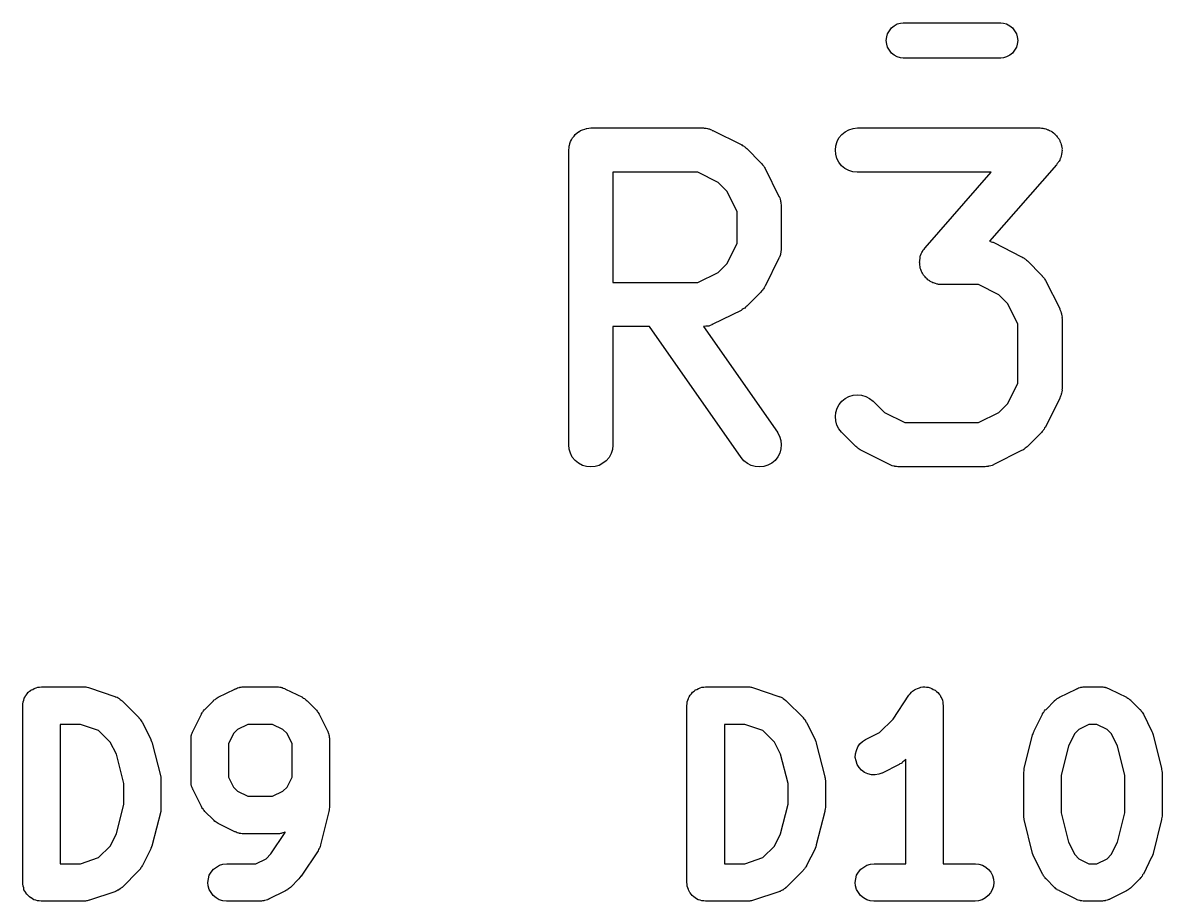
# Model space of a CAD drawing. Extents: x 100.6 to 144.5, y -108 to -92.
# Drawn here: x 133.334 to 137.201, y -106.431 to -103.45 of the extents above; entities that cross this region are included whole.
import ezdxf

# ---------------------------------------------------------------- set-up
doc = ezdxf.new("R2010")
doc.units = 0
doc.header["$MEASUREMENT"] = 0
doc.layers.add('BLACK', color=7, linetype='CONTINUOUS')

msp = doc.modelspace()

# ---------------------------------------------------------------- linework, layer by layer
at = {"layer": 'BLACK', "linetype": 'CONTINUOUS'}
for p, q in [((136.269, -103.487), (136.275, -103.477)), ((136.275, -103.477), (136.282, -103.467)), ((136.282, -103.467), (136.291, -103.46)), ((136.291, -103.46), (136.302, -103.454)), ((136.302, -103.454), (136.313, -103.451)), ((136.313, -103.451), (136.322, -103.45)), ((136.322, -103.45), (136.653, -103.45)), ((136.653, -103.45), (136.662, -103.451)), ((136.662, -103.451), (136.673, -103.454)), ((136.673, -103.454), (136.684, -103.46)), ((136.684, -103.46), (136.693, -103.467)), ((136.693, -103.467), (136.7, -103.477)), ((136.7, -103.477), (136.706, -103.487)), ((136.264, -103.51), (136.266, -103.498)), ((136.266, -103.522), (136.264, -103.51)), ((136.266, -103.498), (136.269, -103.487)), ((136.706, -103.487), (136.709, -103.498)), ((136.709, -103.498), (136.711, -103.51)), ((136.711, -103.51), (136.709, -103.522)), ((136.269, -103.533), (136.266, -103.522)), ((136.275, -103.543), (136.269, -103.533)), ((136.282, -103.553), (136.275, -103.543)), ((136.291, -103.56), (136.282, -103.553)), ((136.693, -103.553), (136.684, -103.56)), ((136.7, -103.543), (136.693, -103.553)), ((136.706, -103.533), (136.7, -103.543)), ((136.709, -103.522), (136.706, -103.533)), ((136.302, -103.566), (136.291, -103.56)), ((136.313, -103.569), (136.302, -103.566)), ((136.322, -103.57), (136.313, -103.569)), ((136.653, -103.57), (136.322, -103.57)), ((136.662, -103.569), (136.653, -103.57)), ((136.673, -103.566), (136.662, -103.569)), ((136.684, -103.56), (136.673, -103.566)), ((135.209, -103.829), (135.215, -103.824)), ((135.215, -103.824), (135.22, -103.82)), ((135.22, -103.82), (135.221, -103.82)), ((135.221, -103.82), (135.227, -103.816)), ((135.221, -103.82), (135.221, -103.82)), ((135.227, -103.816), (135.233, -103.813)), ((135.233, -103.813), (135.234, -103.813)), ((135.234, -103.813), (135.241, -103.811)), ((135.234, -103.813), (135.234, -103.813)), ((135.241, -103.811), (135.247, -103.809)), ((135.247, -103.809), (135.248, -103.809)), ((135.248, -103.809), (135.255, -103.808)), ((135.248, -103.809), (135.248, -103.809)), ((135.255, -103.808), (135.262, -103.807)), ((135.262, -103.807), (135.643, -103.807)), ((135.643, -103.807), (135.644, -103.807)), ((135.644, -103.807), (135.646, -103.808)), ((135.646, -103.808), (135.648, -103.808)), ((135.648, -103.808), (135.653, -103.808)), ((135.653, -103.808), (135.658, -103.809)), ((135.658, -103.809), (135.661, -103.81)), ((135.661, -103.81), (135.663, -103.81)), ((135.663, -103.81), (135.668, -103.812)), ((135.668, -103.812), (135.672, -103.813)), ((135.672, -103.813), (135.674, -103.815)), ((135.674, -103.815), (135.676, -103.815)), ((135.676, -103.815), (135.772, -103.863)), ((136.114, -103.829), (136.125, -103.82)), ((136.125, -103.82), (136.138, -103.813)), ((136.138, -103.813), (136.152, -103.809)), ((136.152, -103.809), (136.167, -103.807)), ((136.167, -103.807), (136.786, -103.807)), ((136.786, -103.807), (136.787, -103.807)), ((136.787, -103.807), (136.791, -103.808)), ((136.791, -103.808), (136.796, -103.808)), ((136.796, -103.808), (136.799, -103.809)), ((136.799, -103.809), (136.801, -103.809)), ((136.801, -103.809), (136.806, -103.81)), ((136.806, -103.81), (136.81, -103.812)), ((136.81, -103.812), (136.813, -103.813)), ((136.813, -103.813), (136.815, -103.813)), ((136.815, -103.813), (136.819, -103.816)), ((136.819, -103.816), (136.824, -103.818)), ((136.824, -103.818), (136.826, -103.819)), ((136.826, -103.819), (136.828, -103.82)), ((136.828, -103.82), (136.832, -103.824)), ((136.832, -103.824), (136.835, -103.826)), ((136.835, -103.826), (136.837, -103.828)), ((136.837, -103.828), (136.839, -103.83)), ((135.188, -103.874), (135.188, -103.867)), ((135.188, -103.867), (135.189, -103.867)), ((135.189, -103.867), (135.191, -103.86)), ((135.189, -103.867), (135.189, -103.867)), ((135.191, -103.86), (135.193, -103.853)), ((135.193, -103.853), (135.196, -103.847)), ((135.193, -103.853), (135.193, -103.853)), ((135.193, -103.853), (135.193, -103.853)), ((135.196, -103.847), (135.2, -103.84)), ((135.2, -103.84), (135.205, -103.835)), ((135.2, -103.84), (135.2, -103.84)), ((135.2, -103.84), (135.2, -103.84)), ((135.205, -103.835), (135.209, -103.829)), ((135.209, -103.829), (135.209, -103.829)), ((135.209, -103.829), (135.209, -103.829)), ((135.772, -103.863), (135.773, -103.863)), ((135.773, -103.863), (135.776, -103.866)), ((135.776, -103.866), (135.78, -103.868)), ((136.092, -103.882), (136.093, -103.867)), ((136.093, -103.867), (136.098, -103.853)), ((136.098, -103.853), (136.104, -103.84)), ((136.104, -103.84), (136.114, -103.829)), ((136.839, -103.83), (136.842, -103.834)), ((136.842, -103.834), (136.845, -103.837)), ((136.845, -103.837), (136.847, -103.839)), ((136.847, -103.839), (136.848, -103.841)), ((136.848, -103.841), (136.851, -103.845)), ((136.851, -103.845), (136.853, -103.849)), ((136.853, -103.849), (136.854, -103.852)), ((136.854, -103.852), (136.855, -103.854)), ((136.855, -103.854), (136.857, -103.859)), ((136.857, -103.859), (136.858, -103.863)), ((136.858, -103.863), (136.859, -103.866)), ((136.859, -103.866), (136.859, -103.868)), ((135.187, -103.881), (135.188, -103.874)), ((135.187, -103.882), (135.187, -103.881)), ((135.187, -104.882), (135.187, -103.882)), ((135.187, -103.882), (135.187, -103.882)), ((135.187, -103.882), (135.187, -103.882)), ((135.187, -103.882), (135.187, -103.882)), ((135.78, -103.868), (135.782, -103.87)), ((135.782, -103.87), (135.785, -103.871)), ((135.785, -103.871), (135.788, -103.874)), ((135.788, -103.874), (135.791, -103.877)), ((135.791, -103.877), (135.839, -103.925)), ((136.093, -103.896), (136.092, -103.882)), ((136.097, -103.91), (136.093, -103.896)), ((136.858, -103.902), (136.857, -103.907)), ((136.859, -103.897), (136.858, -103.902)), ((136.859, -103.868), (136.86, -103.873)), ((136.86, -103.892), (136.859, -103.895)), ((136.859, -103.895), (136.859, -103.897)), ((136.86, -103.873), (136.861, -103.878)), ((136.861, -103.878), (136.86, -103.88)), ((136.86, -103.88), (136.861, -103.883)), ((136.861, -103.883), (136.86, -103.888)), ((136.86, -103.888), (136.86, -103.892)), ((135.839, -103.925), (135.839, -103.925)), ((135.839, -103.925), (135.842, -103.929)), ((135.842, -103.929), (135.845, -103.932)), ((135.845, -103.932), (135.847, -103.934)), ((135.847, -103.934), (135.849, -103.937)), ((135.849, -103.937), (135.851, -103.941)), ((135.851, -103.941), (135.853, -103.944)), ((135.853, -103.944), (135.9, -104.039)), ((136.104, -103.923), (136.097, -103.91)), ((136.113, -103.935), (136.104, -103.923)), ((136.124, -103.944), (136.113, -103.935)), ((136.137, -103.951), (136.124, -103.944)), ((136.842, -103.932), (136.615, -104.191)), ((136.845, -103.928), (136.842, -103.932)), ((136.848, -103.924), (136.845, -103.928)), ((136.849, -103.922), (136.848, -103.924)), ((136.851, -103.92), (136.849, -103.922)), ((136.853, -103.916), (136.851, -103.92)), ((136.855, -103.911), (136.853, -103.916)), ((136.856, -103.909), (136.855, -103.911)), ((136.857, -103.907), (136.856, -103.909)), ((135.337, -103.957), (135.337, -104.331)), ((135.625, -103.957), (135.337, -103.957)), ((135.694, -103.992), (135.625, -103.957)), ((136.151, -103.956), (136.137, -103.951)), ((136.166, -103.957), (136.151, -103.956)), ((136.167, -103.957), (136.166, -103.957)), ((136.62, -103.957), (136.167, -103.957)), ((136.396, -104.214), (136.62, -103.957)), ((135.724, -104.022), (135.694, -103.992)), ((135.758, -104.091), (135.724, -104.022)), ((135.9, -104.039), (135.901, -104.04)), ((135.901, -104.04), (135.902, -104.042)), ((135.902, -104.042), (135.903, -104.044)), ((135.903, -104.044), (135.904, -104.049)), ((135.904, -104.049), (135.906, -104.054)), ((135.906, -104.054), (135.906, -104.056)), ((135.906, -104.056), (135.907, -104.058)), ((135.907, -104.058), (135.907, -104.063)), ((135.758, -104.198), (135.758, -104.091)), ((135.907, -104.063), (135.908, -104.068)), ((135.908, -104.068), (135.908, -104.071)), ((135.908, -104.071), (135.908, -104.073)), ((135.908, -104.073), (135.908, -104.216)), ((135.724, -104.267), (135.758, -104.198)), ((136.393, -104.218), (136.396, -104.214)), ((136.615, -104.191), (136.62, -104.193)), ((136.62, -104.193), (136.625, -104.194)), ((136.625, -104.194), (136.627, -104.195)), ((136.627, -104.195), (136.629, -104.196)), ((136.629, -104.196), (136.724, -104.244)), ((135.9, -104.249), (135.853, -104.344)), ((135.901, -104.247), (135.9, -104.249)), ((135.902, -104.245), (135.901, -104.247)), ((135.904, -104.24), (135.902, -104.245)), ((135.906, -104.236), (135.904, -104.24)), ((135.907, -104.231), (135.906, -104.233)), ((135.906, -104.233), (135.906, -104.236)), ((135.908, -104.221), (135.907, -104.226)), ((135.907, -104.226), (135.907, -104.231)), ((135.908, -104.216), (135.908, -104.217)), ((135.908, -104.217), (135.908, -104.219)), ((135.908, -104.219), (135.908, -104.221)), ((136.378, -104.253), (136.379, -104.251)), ((136.378, -104.258), (136.378, -104.253)), ((136.379, -104.248), (136.38, -104.244)), ((136.379, -104.251), (136.379, -104.248)), ((136.38, -104.244), (136.381, -104.239)), ((136.381, -104.239), (136.382, -104.237)), ((136.382, -104.237), (136.383, -104.234)), ((136.383, -104.234), (136.385, -104.23)), ((136.385, -104.23), (136.387, -104.226)), ((136.387, -104.226), (136.389, -104.224)), ((136.389, -104.224), (136.39, -104.221)), ((136.39, -104.221), (136.393, -104.218)), ((136.724, -104.244), (136.725, -104.244)), ((136.725, -104.244), (136.728, -104.247)), ((136.728, -104.247), (136.732, -104.249)), ((136.732, -104.249), (136.735, -104.251)), ((136.735, -104.251), (136.737, -104.252)), ((136.737, -104.252), (136.74, -104.255)), ((135.694, -104.297), (135.724, -104.267)), ((136.377, -104.263), (136.378, -104.258)), ((136.378, -104.265), (136.377, -104.263)), ((136.378, -104.268), (136.378, -104.265)), ((136.378, -104.273), (136.378, -104.268)), ((136.379, -104.277), (136.378, -104.273)), ((136.379, -104.28), (136.379, -104.277)), ((136.38, -104.283), (136.379, -104.28)), ((136.382, -104.287), (136.38, -104.283)), ((136.383, -104.291), (136.382, -104.287)), ((136.384, -104.294), (136.383, -104.291)), ((136.74, -104.255), (136.744, -104.258)), ((136.744, -104.258), (136.791, -104.306)), ((135.337, -104.331), (135.625, -104.331)), ((135.625, -104.331), (135.694, -104.297)), ((136.385, -104.296), (136.384, -104.294)), ((136.387, -104.3), (136.385, -104.296)), ((136.39, -104.304), (136.387, -104.3)), ((136.391, -104.306), (136.39, -104.304)), ((136.393, -104.309), (136.391, -104.306)), ((136.396, -104.312), (136.393, -104.309)), ((136.399, -104.316), (136.396, -104.312)), ((136.401, -104.317), (136.399, -104.316)), ((136.403, -104.319), (136.401, -104.317)), ((136.406, -104.322), (136.403, -104.319)), ((136.41, -104.325), (136.406, -104.322)), ((136.412, -104.326), (136.41, -104.325)), ((136.414, -104.328), (136.412, -104.326)), ((136.419, -104.33), (136.414, -104.328)), ((136.423, -104.332), (136.419, -104.33)), ((136.791, -104.306), (136.792, -104.306)), ((136.792, -104.306), (136.794, -104.31)), ((136.794, -104.31), (136.797, -104.313)), ((136.797, -104.313), (136.799, -104.315)), ((136.799, -104.315), (136.801, -104.318)), ((136.801, -104.318), (136.803, -104.321)), ((136.803, -104.321), (136.805, -104.325)), ((136.805, -104.325), (136.853, -104.42)), ((135.839, -104.364), (135.791, -104.412)), ((135.841, -104.361), (135.839, -104.364)), ((135.844, -104.358), (135.841, -104.361)), ((135.846, -104.355), (135.844, -104.358)), ((135.848, -104.353), (135.846, -104.355)), ((135.85, -104.349), (135.848, -104.353)), ((135.852, -104.345), (135.85, -104.349)), ((135.853, -104.344), (135.852, -104.345)), ((136.425, -104.333), (136.423, -104.332)), ((136.428, -104.334), (136.425, -104.333)), ((136.432, -104.335), (136.428, -104.334)), ((136.437, -104.337), (136.432, -104.335)), ((136.439, -104.337), (136.437, -104.337)), ((136.442, -104.338), (136.439, -104.337)), ((136.447, -104.338), (136.442, -104.338)), ((136.451, -104.338), (136.447, -104.338)), ((136.452, -104.338), (136.451, -104.338)), ((136.578, -104.338), (136.452, -104.338)), ((136.646, -104.373), (136.578, -104.338)), ((136.676, -104.403), (136.646, -104.373)), ((136.711, -104.472), (136.676, -104.403)), ((135.772, -104.426), (135.676, -104.473)), ((135.775, -104.423), (135.772, -104.426)), ((135.779, -104.421), (135.775, -104.423)), ((135.781, -104.42), (135.779, -104.421)), ((135.784, -104.418), (135.781, -104.42)), ((135.787, -104.415), (135.784, -104.418)), ((135.79, -104.412), (135.787, -104.415)), ((135.791, -104.412), (135.79, -104.412)), ((136.853, -104.42), (136.853, -104.421)), ((136.853, -104.421), (136.854, -104.423)), ((136.854, -104.423), (136.855, -104.425)), ((136.855, -104.425), (136.857, -104.43)), ((136.857, -104.43), (136.858, -104.435)), ((136.858, -104.435), (136.859, -104.437)), ((136.859, -104.437), (136.859, -104.439)), ((136.859, -104.439), (136.86, -104.444)), ((136.86, -104.444), (136.861, -104.449)), ((135.461, -104.481), (135.337, -104.481)), ((135.337, -104.481), (135.337, -104.882)), ((135.772, -104.925), (135.461, -104.481)), ((135.645, -104.481), (135.644, -104.481)), ((135.644, -104.481), (135.895, -104.839)), ((135.647, -104.481), (135.645, -104.481)), ((135.652, -104.48), (135.647, -104.481)), ((135.657, -104.48), (135.652, -104.48)), ((135.66, -104.479), (135.657, -104.48)), ((135.662, -104.479), (135.66, -104.479)), ((135.667, -104.477), (135.662, -104.479)), ((135.671, -104.476), (135.667, -104.477)), ((135.673, -104.474), (135.671, -104.476)), ((135.675, -104.474), (135.673, -104.474)), ((135.676, -104.473), (135.675, -104.474)), ((136.711, -104.674), (136.711, -104.472)), ((136.861, -104.449), (136.86, -104.452)), ((136.86, -104.452), (136.861, -104.454)), ((136.861, -104.454), (136.861, -104.692)), ((136.676, -104.743), (136.711, -104.674)), ((136.125, -104.725), (136.138, -104.718)), ((136.138, -104.718), (136.152, -104.714)), ((136.152, -104.714), (136.167, -104.712)), ((136.167, -104.712), (136.181, -104.714)), ((136.181, -104.714), (136.195, -104.718)), ((136.195, -104.718), (136.208, -104.725)), ((136.856, -104.717), (136.855, -104.721)), ((136.858, -104.712), (136.856, -104.717)), ((136.859, -104.707), (136.858, -104.71)), ((136.858, -104.71), (136.858, -104.712)), ((136.86, -104.702), (136.859, -104.707)), ((136.861, -104.693), (136.86, -104.695)), ((136.86, -104.695), (136.861, -104.697)), ((136.861, -104.697), (136.86, -104.702)), ((136.861, -104.692), (136.861, -104.693)), ((136.098, -104.758), (136.105, -104.745)), ((136.105, -104.745), (136.114, -104.734)), ((136.114, -104.734), (136.125, -104.725)), ((136.208, -104.725), (136.22, -104.734)), ((136.22, -104.734), (136.259, -104.773)), ((136.646, -104.773), (136.676, -104.743)), ((136.853, -104.725), (136.805, -104.821)), ((136.854, -104.723), (136.853, -104.725)), ((136.855, -104.721), (136.854, -104.723)), ((136.092, -104.786), (136.093, -104.772)), ((136.093, -104.801), (136.092, -104.786)), ((136.093, -104.772), (136.098, -104.758)), ((136.259, -104.773), (136.327, -104.807)), ((136.578, -104.807), (136.646, -104.773)), ((136.097, -104.815), (136.093, -104.801)), ((136.104, -104.828), (136.097, -104.815)), ((136.113, -104.839), (136.104, -104.828)), ((136.327, -104.807), (136.578, -104.807)), ((136.797, -104.834), (136.794, -104.837)), ((136.798, -104.831), (136.797, -104.834)), ((136.8, -104.829), (136.798, -104.831)), ((136.802, -104.825), (136.8, -104.829)), ((136.805, -104.822), (136.802, -104.825)), ((136.805, -104.821), (136.805, -104.822)), ((135.895, -104.839), (135.895, -104.84)), ((135.895, -104.84), (135.902, -104.853)), ((135.902, -104.853), (135.907, -104.867)), ((135.907, -104.867), (135.908, -104.882)), ((136.114, -104.84), (136.113, -104.839)), ((136.161, -104.888), (136.114, -104.84)), ((136.791, -104.84), (136.744, -104.888)), ((136.794, -104.837), (136.791, -104.84)), ((135.188, -104.897), (135.187, -104.882)), ((135.193, -104.911), (135.188, -104.897)), ((135.199, -104.924), (135.193, -104.911)), ((135.335, -104.898), (135.331, -104.912)), ((135.337, -104.883), (135.335, -104.898)), ((135.337, -104.882), (135.337, -104.883)), ((135.903, -104.91), (135.896, -104.923)), ((135.907, -104.896), (135.903, -104.91)), ((135.908, -104.882), (135.907, -104.896)), ((136.165, -104.89), (136.161, -104.888)), ((136.168, -104.893), (136.165, -104.89)), ((136.17, -104.895), (136.168, -104.893)), ((136.173, -104.897), (136.17, -104.895)), ((136.176, -104.899), (136.173, -104.897)), ((136.18, -104.901), (136.176, -104.899)), ((136.181, -104.902), (136.18, -104.901)), ((136.276, -104.949), (136.181, -104.902)), ((136.724, -104.902), (136.629, -104.949)), ((136.728, -104.9), (136.724, -104.902)), ((136.731, -104.898), (136.728, -104.9)), ((136.734, -104.896), (136.731, -104.898)), ((136.736, -104.894), (136.734, -104.896)), ((136.739, -104.891), (136.736, -104.894)), ((136.743, -104.889), (136.739, -104.891)), ((136.744, -104.888), (136.743, -104.889)), ((135.209, -104.935), (135.199, -104.924)), ((135.22, -104.945), (135.209, -104.935)), ((135.233, -104.952), (135.22, -104.945)), ((135.303, -104.945), (135.29, -104.952)), ((135.314, -104.936), (135.303, -104.945)), ((135.324, -104.925), (135.314, -104.936)), ((135.331, -104.912), (135.324, -104.925)), ((135.781, -104.937), (135.772, -104.925)), ((135.793, -104.946), (135.781, -104.937)), ((135.806, -104.952), (135.793, -104.946)), ((135.876, -104.944), (135.863, -104.951)), ((135.887, -104.935), (135.876, -104.944)), ((135.896, -104.923), (135.887, -104.935)), ((136.278, -104.95), (136.276, -104.949)), ((136.28, -104.951), (136.278, -104.95)), ((136.628, -104.95), (136.626, -104.951)), ((136.629, -104.949), (136.628, -104.95)), ((135.247, -104.956), (135.233, -104.952)), ((135.261, -104.957), (135.247, -104.956)), ((135.276, -104.956), (135.261, -104.957)), ((135.29, -104.952), (135.276, -104.956)), ((135.82, -104.956), (135.806, -104.952)), ((135.835, -104.957), (135.82, -104.956)), ((135.849, -104.956), (135.835, -104.957)), ((135.863, -104.951), (135.849, -104.956)), ((136.285, -104.953), (136.28, -104.951)), ((136.29, -104.955), (136.285, -104.953)), ((136.292, -104.955), (136.29, -104.955)), ((136.294, -104.956), (136.292, -104.955)), ((136.299, -104.956), (136.294, -104.956)), ((136.304, -104.957), (136.299, -104.956)), ((136.306, -104.957), (136.304, -104.957)), ((136.308, -104.957), (136.306, -104.957)), ((136.31, -104.957), (136.308, -104.957)), ((136.595, -104.957), (136.31, -104.957)), ((136.597, -104.957), (136.595, -104.957)), ((136.6, -104.957), (136.597, -104.957)), ((136.605, -104.956), (136.6, -104.957)), ((136.61, -104.956), (136.605, -104.956)), ((136.612, -104.955), (136.61, -104.956)), ((136.614, -104.955), (136.612, -104.955)), ((136.619, -104.953), (136.614, -104.955)), ((136.624, -104.952), (136.619, -104.953)), ((136.626, -104.951), (136.624, -104.952)), ((133.349, -105.727), (133.352, -105.722)), ((133.352, -105.722), (133.353, -105.722)), ((133.353, -105.722), (133.357, -105.718)), ((133.353, -105.722), (133.353, -105.722)), ((133.357, -105.718), (133.362, -105.715)), ((133.362, -105.714), (133.368, -105.712)), ((133.362, -105.715), (133.362, -105.714)), ((133.362, -105.714), (133.362, -105.714)), ((133.368, -105.712), (133.373, -105.709)), ((133.373, -105.709), (133.379, -105.707)), ((133.373, -105.709), (133.373, -105.709)), ((133.373, -105.709), (133.373, -105.709)), ((133.379, -105.707), (133.385, -105.705)), ((133.385, -105.705), (133.385, -105.705)), ((133.385, -105.705), (133.385, -105.705)), ((133.385, -105.705), (133.391, -105.705)), ((133.391, -105.705), (133.397, -105.704)), ((133.397, -105.704), (133.54, -105.704)), ((133.54, -105.704), (133.541, -105.704)), ((133.541, -105.704), (133.544, -105.704)), ((133.544, -105.704), (133.548, -105.704)), ((133.548, -105.704), (133.551, -105.705)), ((133.551, -105.705), (133.553, -105.705)), ((133.553, -105.705), (133.557, -105.706)), ((133.557, -105.706), (133.56, -105.707)), ((133.56, -105.707), (133.646, -105.736)), ((133.997, -105.739), (134.054, -105.711)), ((134.054, -105.711), (134.055, -105.71)), ((134.055, -105.71), (134.057, -105.71)), ((134.057, -105.71), (134.059, -105.709)), ((134.059, -105.709), (134.063, -105.707)), ((134.063, -105.707), (134.067, -105.706)), ((134.067, -105.706), (134.069, -105.706)), ((134.069, -105.706), (134.071, -105.705)), ((134.071, -105.705), (134.075, -105.705)), ((134.075, -105.705), (134.079, -105.704)), ((134.079, -105.704), (134.081, -105.704)), ((134.081, -105.704), (134.083, -105.704)), ((134.083, -105.704), (134.197, -105.704)), ((134.197, -105.704), (134.198, -105.704)), ((134.198, -105.704), (134.2, -105.704)), ((134.2, -105.704), (134.202, -105.704)), ((134.202, -105.704), (134.206, -105.705)), ((134.206, -105.705), (134.21, -105.705)), ((134.21, -105.705), (134.212, -105.706)), ((134.212, -105.706), (134.214, -105.706)), ((134.214, -105.706), (134.218, -105.708)), ((134.218, -105.708), (134.222, -105.709)), ((134.222, -105.709), (134.224, -105.71)), ((134.224, -105.71), (134.226, -105.711)), ((134.226, -105.711), (134.283, -105.739)), ((135.603, -105.727), (135.607, -105.722)), ((135.607, -105.722), (135.612, -105.718)), ((135.607, -105.722), (135.607, -105.722)), ((135.607, -105.722), (135.607, -105.722)), ((135.612, -105.718), (135.616, -105.715)), ((135.616, -105.715), (135.616, -105.714)), ((135.616, -105.714), (135.617, -105.714)), ((135.617, -105.714), (135.622, -105.712)), ((135.622, -105.712), (135.627, -105.709)), ((135.627, -105.709), (135.627, -105.709)), ((135.627, -105.709), (135.628, -105.709)), ((135.628, -105.709), (135.633, -105.707)), ((135.633, -105.707), (135.639, -105.705)), ((135.639, -105.705), (135.639, -105.705)), ((135.639, -105.705), (135.64, -105.705)), ((135.64, -105.705), (135.645, -105.705)), ((135.645, -105.705), (135.651, -105.704)), ((135.651, -105.704), (135.794, -105.704)), ((135.794, -105.704), (135.795, -105.704)), ((135.795, -105.704), (135.799, -105.704)), ((135.799, -105.704), (135.802, -105.704)), ((135.802, -105.704), (135.805, -105.705)), ((135.805, -105.705), (135.807, -105.705)), ((135.807, -105.705), (135.811, -105.706)), ((135.811, -105.706), (135.814, -105.707)), ((135.814, -105.707), (135.9, -105.736)), ((136.346, -105.727), (136.35, -105.722)), ((136.35, -105.722), (136.354, -105.718)), ((136.35, -105.722), (136.35, -105.722)), ((136.35, -105.722), (136.35, -105.722)), ((136.354, -105.718), (136.36, -105.714)), ((136.36, -105.714), (136.365, -105.711)), ((136.36, -105.714), (136.36, -105.714)), ((136.36, -105.714), (136.36, -105.714)), ((136.365, -105.711), (136.37, -105.709)), ((136.37, -105.709), (136.371, -105.709)), ((136.371, -105.709), (136.377, -105.707)), ((136.371, -105.709), (136.371, -105.709)), ((136.377, -105.707), (136.382, -105.705)), ((136.382, -105.705), (136.389, -105.704)), ((136.382, -105.705), (136.382, -105.705)), ((136.382, -105.705), (136.382, -105.705)), ((136.389, -105.704), (136.395, -105.704)), ((136.395, -105.704), (136.395, -105.704)), ((136.395, -105.704), (136.395, -105.704)), ((136.395, -105.704), (136.401, -105.705)), ((136.401, -105.705), (136.407, -105.705)), ((136.407, -105.705), (136.407, -105.705)), ((136.407, -105.705), (136.407, -105.705)), ((136.407, -105.705), (136.413, -105.707)), ((136.413, -105.707), (136.419, -105.709)), ((136.419, -105.709), (136.419, -105.709)), ((136.419, -105.709), (136.419, -105.709)), ((136.419, -105.709), (136.424, -105.712)), ((136.424, -105.712), (136.43, -105.715)), ((136.43, -105.715), (136.43, -105.715)), ((136.43, -105.715), (136.43, -105.715)), ((136.43, -105.715), (136.435, -105.719)), ((136.435, -105.719), (136.439, -105.723)), ((136.439, -105.723), (136.439, -105.723)), ((136.439, -105.723), (136.439, -105.723)), ((136.439, -105.723), (136.444, -105.728)), ((136.852, -105.739), (136.909, -105.711)), ((136.909, -105.711), (136.91, -105.71)), ((136.91, -105.71), (136.911, -105.71)), ((136.911, -105.71), (136.913, -105.709)), ((136.913, -105.709), (136.917, -105.707)), ((136.917, -105.707), (136.921, -105.706)), ((136.921, -105.706), (136.923, -105.706)), ((136.923, -105.706), (136.925, -105.705)), ((136.925, -105.705), (136.929, -105.705)), ((136.929, -105.705), (136.933, -105.704)), ((136.933, -105.704), (136.935, -105.704)), ((136.935, -105.704), (136.937, -105.704)), ((136.937, -105.704), (136.994, -105.704)), ((136.994, -105.704), (136.995, -105.704)), ((136.995, -105.704), (136.997, -105.704)), ((136.997, -105.704), (136.999, -105.704)), ((136.999, -105.704), (137.003, -105.705)), ((137.003, -105.705), (137.007, -105.705)), ((137.007, -105.705), (137.009, -105.706)), ((137.009, -105.706), (137.011, -105.706)), ((137.011, -105.706), (137.015, -105.708)), ((137.015, -105.708), (137.019, -105.709)), ((137.019, -105.709), (137.021, -105.71)), ((137.021, -105.71), (137.023, -105.711)), ((137.023, -105.711), (137.08, -105.739)), ((133.334, -105.761), (133.335, -105.755)), ((133.334, -105.767), (133.334, -105.761)), ((133.335, -105.754), (133.337, -105.749)), ((133.335, -105.755), (133.335, -105.754)), ((133.335, -105.754), (133.335, -105.754)), ((133.337, -105.749), (133.339, -105.743)), ((133.339, -105.742), (133.342, -105.737)), ((133.339, -105.743), (133.339, -105.742)), ((133.339, -105.743), (133.339, -105.743)), ((133.342, -105.737), (133.344, -105.732)), ((133.344, -105.732), (133.345, -105.732)), ((133.345, -105.732), (133.349, -105.727)), ((133.345, -105.732), (133.345, -105.732)), ((133.646, -105.736), (133.647, -105.736)), ((133.647, -105.736), (133.648, -105.737)), ((133.648, -105.737), (133.65, -105.737)), ((133.65, -105.737), (133.654, -105.739)), ((133.654, -105.739), (133.658, -105.741)), ((133.658, -105.741), (133.659, -105.742)), ((133.659, -105.742), (133.661, -105.743)), ((133.661, -105.743), (133.664, -105.746)), ((133.664, -105.746), (133.668, -105.749)), ((133.668, -105.749), (133.669, -105.75)), ((133.669, -105.75), (133.671, -105.751)), ((133.671, -105.751), (133.728, -105.808)), ((133.952, -105.78), (133.981, -105.751)), ((133.981, -105.75), (133.984, -105.748)), ((133.981, -105.751), (133.981, -105.75)), ((133.984, -105.748), (133.987, -105.746)), ((133.987, -105.746), (133.989, -105.744)), ((133.989, -105.744), (133.991, -105.743)), ((133.991, -105.743), (133.994, -105.741)), ((133.994, -105.741), (133.997, -105.739)), ((134.283, -105.739), (134.283, -105.74)), ((134.283, -105.74), (134.286, -105.742)), ((134.286, -105.742), (134.29, -105.743)), ((134.29, -105.743), (134.292, -105.745)), ((134.292, -105.745), (134.294, -105.746)), ((134.294, -105.746), (134.296, -105.749)), ((134.296, -105.749), (134.299, -105.751)), ((134.299, -105.751), (134.328, -105.78)), ((135.588, -105.767), (135.589, -105.761)), ((135.589, -105.754), (135.591, -105.749)), ((135.589, -105.755), (135.589, -105.754)), ((135.589, -105.754), (135.589, -105.754)), ((135.589, -105.761), (135.589, -105.755)), ((135.591, -105.749), (135.593, -105.743)), ((135.593, -105.742), (135.596, -105.737)), ((135.593, -105.743), (135.593, -105.742)), ((135.593, -105.743), (135.593, -105.743)), ((135.596, -105.737), (135.599, -105.732)), ((135.599, -105.732), (135.603, -105.727)), ((135.599, -105.732), (135.599, -105.732)), ((135.599, -105.732), (135.599, -105.732)), ((135.9, -105.736), (135.901, -105.736)), ((135.901, -105.736), (135.903, -105.737)), ((135.903, -105.737), (135.904, -105.737)), ((135.904, -105.737), (135.908, -105.739)), ((135.908, -105.739), (135.912, -105.741)), ((135.912, -105.741), (135.914, -105.742)), ((135.914, -105.742), (135.915, -105.743)), ((135.915, -105.743), (135.919, -105.746)), ((135.919, -105.746), (135.922, -105.749)), ((135.922, -105.749), (135.923, -105.75)), ((135.923, -105.75), (135.925, -105.751)), ((135.925, -105.751), (135.982, -105.808)), ((136.288, -105.813), (136.341, -105.732)), ((136.341, -105.732), (136.342, -105.731)), ((136.342, -105.731), (136.346, -105.727)), ((136.444, -105.728), (136.447, -105.732)), ((136.447, -105.732), (136.447, -105.732)), ((136.447, -105.732), (136.447, -105.732)), ((136.447, -105.732), (136.45, -105.738)), ((136.45, -105.738), (136.453, -105.743)), ((136.453, -105.743), (136.453, -105.743)), ((136.453, -105.743), (136.453, -105.743)), ((136.453, -105.743), (136.455, -105.749)), ((136.455, -105.749), (136.457, -105.755)), ((136.457, -105.755), (136.457, -105.755)), ((136.457, -105.755), (136.457, -105.755)), ((136.457, -105.755), (136.457, -105.761)), ((136.457, -105.761), (136.458, -105.767)), ((136.807, -105.78), (136.835, -105.751)), ((136.835, -105.751), (136.836, -105.75)), ((136.836, -105.75), (136.839, -105.748)), ((136.839, -105.748), (136.841, -105.746)), ((136.841, -105.746), (136.843, -105.744)), ((136.843, -105.744), (136.845, -105.743)), ((136.845, -105.743), (136.849, -105.741)), ((136.849, -105.741), (136.852, -105.739)), ((137.08, -105.739), (137.081, -105.74)), ((137.081, -105.74), (137.084, -105.742)), ((137.084, -105.742), (137.087, -105.743)), ((137.087, -105.743), (137.089, -105.745)), ((137.089, -105.745), (137.091, -105.746)), ((137.091, -105.746), (137.094, -105.749)), ((137.094, -105.749), (137.096, -105.751)), ((137.096, -105.751), (137.125, -105.78)), ((133.334, -106.367), (133.334, -105.767)), ((133.334, -105.767), (133.334, -105.767)), ((133.334, -105.767), (133.334, -105.767)), ((133.334, -105.767), (133.334, -105.767)), ((133.334, -105.767), (133.334, -105.767)), ((133.912, -105.853), (133.94, -105.796)), ((133.94, -105.796), (133.941, -105.795)), ((133.941, -105.795), (133.943, -105.792)), ((133.943, -105.792), (133.944, -105.789)), ((133.944, -105.789), (133.946, -105.787)), ((133.946, -105.787), (133.947, -105.785)), ((133.947, -105.785), (133.95, -105.782)), ((133.95, -105.782), (133.952, -105.78)), ((134.328, -105.78), (134.328, -105.78)), ((134.328, -105.78), (134.331, -105.783)), ((134.331, -105.783), (134.333, -105.786)), ((134.333, -105.786), (134.334, -105.788)), ((134.334, -105.788), (134.336, -105.79)), ((134.336, -105.79), (134.338, -105.793)), ((134.338, -105.793), (134.34, -105.796)), ((134.34, -105.796), (134.368, -105.853)), ((135.588, -106.367), (135.588, -105.767)), ((135.588, -105.767), (135.588, -105.767)), ((135.588, -105.767), (135.588, -105.767)), ((135.588, -105.767), (135.588, -105.767)), ((135.588, -105.767), (135.588, -105.767)), ((136.458, -105.767), (136.458, -106.304)), ((136.766, -105.853), (136.795, -105.796)), ((136.795, -105.795), (136.797, -105.792)), ((136.795, -105.796), (136.795, -105.795)), ((136.797, -105.792), (136.799, -105.789)), ((136.799, -105.789), (136.8, -105.787)), ((136.8, -105.787), (136.802, -105.785)), ((136.802, -105.785), (136.804, -105.782)), ((136.804, -105.782), (136.807, -105.78)), ((137.125, -105.78), (137.126, -105.78)), ((137.126, -105.78), (137.128, -105.783)), ((137.128, -105.783), (137.13, -105.786)), ((137.13, -105.786), (137.132, -105.788)), ((137.132, -105.788), (137.133, -105.79)), ((137.133, -105.79), (137.135, -105.793)), ((137.135, -105.793), (137.137, -105.796)), ((137.137, -105.796), (137.165, -105.853)), ((133.461, -105.831), (133.461, -106.304)), ((133.53, -105.831), (133.461, -105.831)), ((133.591, -105.852), (133.53, -105.831)), ((133.728, -105.808), (133.728, -105.809)), ((133.728, -105.809), (133.731, -105.812)), ((133.731, -105.812), (133.733, -105.814)), ((133.733, -105.814), (133.734, -105.816)), ((133.734, -105.816), (133.736, -105.819)), ((133.736, -105.819), (133.738, -105.822)), ((133.738, -105.822), (133.74, -105.825)), ((133.74, -105.825), (133.768, -105.882)), ((134.098, -105.831), (134.063, -105.848)), ((134.182, -105.831), (134.098, -105.831)), ((134.217, -105.848), (134.182, -105.831)), ((135.715, -105.831), (135.715, -106.304)), ((135.784, -105.831), (135.715, -105.831)), ((135.846, -105.852), (135.784, -105.831)), ((135.982, -105.808), (135.983, -105.809)), ((135.983, -105.809), (135.985, -105.812)), ((135.985, -105.812), (135.987, -105.814)), ((135.987, -105.814), (135.989, -105.816)), ((135.989, -105.816), (135.99, -105.819)), ((135.99, -105.819), (135.992, -105.822)), ((135.992, -105.822), (135.994, -105.825)), ((135.994, -105.825), (136.023, -105.882)), ((136.242, -105.858), (136.288, -105.813)), ((136.952, -105.831), (136.918, -105.848)), ((136.979, -105.831), (136.952, -105.831)), ((137.014, -105.848), (136.979, -105.831)), ((133.631, -105.891), (133.591, -105.852)), ((133.905, -105.877), (133.906, -105.873)), ((133.905, -105.879), (133.905, -105.877)), ((133.906, -105.869), (133.907, -105.867)), ((133.906, -105.873), (133.906, -105.869)), ((133.907, -105.865), (133.909, -105.861)), ((133.907, -105.867), (133.907, -105.865)), ((133.909, -105.861), (133.91, -105.857)), ((133.91, -105.857), (133.911, -105.855)), ((133.911, -105.855), (133.912, -105.853)), ((134.049, -105.862), (134.032, -105.897)), ((134.063, -105.848), (134.049, -105.862)), ((134.231, -105.862), (134.217, -105.848)), ((134.248, -105.897), (134.231, -105.862)), ((134.368, -105.853), (134.369, -105.854)), ((134.369, -105.854), (134.369, -105.856)), ((134.369, -105.856), (134.37, -105.858)), ((134.37, -105.858), (134.371, -105.862)), ((134.371, -105.862), (134.373, -105.866)), ((134.373, -105.866), (134.373, -105.868)), ((134.373, -105.868), (134.374, -105.869)), ((134.374, -105.869), (134.374, -105.874)), ((134.374, -105.874), (134.375, -105.878)), ((134.375, -105.878), (134.375, -105.88)), ((135.885, -105.891), (135.846, -105.852)), ((136.194, -105.882), (136.242, -105.858)), ((136.733, -105.981), (136.761, -105.866)), ((136.761, -105.866), (136.761, -105.865)), ((136.761, -105.865), (136.762, -105.865)), ((136.762, -105.865), (136.764, -105.859)), ((136.762, -105.865), (136.762, -105.865)), ((136.764, -105.859), (136.766, -105.854)), ((136.766, -105.854), (136.766, -105.853)), ((136.766, -105.854), (136.766, -105.854)), ((136.904, -105.862), (136.883, -105.904)), ((136.918, -105.848), (136.904, -105.862)), ((137.028, -105.862), (137.014, -105.848)), ((137.049, -105.904), (137.028, -105.862)), ((137.165, -105.853), (137.166, -105.854)), ((137.166, -105.854), (137.166, -105.854)), ((137.166, -105.854), (137.166, -105.855)), ((137.166, -105.855), (137.168, -105.86)), ((137.168, -105.86), (137.17, -105.866)), ((137.17, -105.866), (137.17, -105.866)), ((137.17, -105.866), (137.17, -105.866)), ((137.17, -105.866), (137.199, -105.981)), ((133.652, -105.932), (133.631, -105.891)), ((133.768, -105.882), (133.769, -105.883)), ((133.769, -105.883), (133.769, -105.883)), ((133.769, -105.883), (133.769, -105.883)), ((133.769, -105.883), (133.771, -105.889)), ((133.771, -105.889), (133.773, -105.894)), ((133.773, -105.894), (133.773, -105.895)), ((133.773, -105.895), (133.773, -105.895)), ((133.773, -105.895), (133.802, -106.009)), ((133.905, -105.881), (133.905, -105.879)), ((133.905, -105.882), (133.905, -105.881)), ((133.905, -106.025), (133.905, -105.882)), ((134.032, -105.897), (134.032, -106.01)), ((134.248, -106.01), (134.248, -105.897)), ((134.375, -105.88), (134.375, -105.882)), ((134.375, -105.882), (134.375, -106.11)), ((135.906, -105.932), (135.885, -105.891)), ((136.023, -105.882), (136.023, -105.883)), ((136.023, -105.883), (136.023, -105.883)), ((136.023, -105.883), (136.023, -105.883)), ((136.023, -105.883), (136.025, -105.889)), ((136.025, -105.889), (136.027, -105.894)), ((136.027, -105.894), (136.027, -105.895)), ((136.027, -105.895), (136.027, -105.895)), ((136.027, -105.895), (136.056, -106.009)), ((136.163, -105.919), (136.168, -105.907)), ((136.168, -105.907), (136.175, -105.897)), ((136.175, -105.897), (136.184, -105.889)), ((136.184, -105.889), (136.194, -105.882)), ((136.883, -105.904), (136.858, -106.004)), ((137.074, -106.004), (137.049, -105.904)), ((133.677, -106.032), (133.652, -105.932)), ((135.931, -106.032), (135.906, -105.932)), ((136.159, -105.943), (136.16, -105.931)), ((136.162, -105.955), (136.159, -105.943)), ((136.16, -105.931), (136.163, -105.919)), ((136.166, -105.967), (136.162, -105.955)), ((136.325, -105.955), (136.324, -105.956)), ((136.331, -105.949), (136.325, -105.955)), ((136.331, -106.304), (136.331, -105.949)), ((136.172, -105.977), (136.166, -105.967)), ((136.181, -105.986), (136.172, -105.977)), ((136.191, -105.994), (136.181, -105.986)), ((136.202, -105.999), (136.191, -105.994)), ((136.308, -105.967), (136.251, -105.996)), ((136.311, -105.965), (136.308, -105.967)), ((136.315, -105.964), (136.311, -105.965)), ((136.317, -105.962), (136.315, -105.964)), ((136.319, -105.96), (136.317, -105.962)), ((136.321, -105.958), (136.319, -105.96)), ((136.324, -105.956), (136.321, -105.958)), ((136.731, -105.993), (136.732, -105.988)), ((136.731, -105.994), (136.731, -105.993)), ((136.731, -105.995), (136.731, -105.994)), ((136.732, -105.983), (136.733, -105.982)), ((136.732, -105.988), (136.732, -105.983)), ((136.733, -105.982), (136.733, -105.981)), ((137.199, -105.981), (137.199, -105.981)), ((137.199, -105.981), (137.199, -105.983)), ((137.199, -105.983), (137.199, -105.984)), ((137.199, -105.984), (137.2, -105.989)), ((137.2, -105.989), (137.201, -105.994)), ((137.201, -105.994), (137.201, -105.995)), ((133.677, -106.102), (133.677, -106.032)), ((133.802, -106.009), (133.802, -106.01)), ((133.802, -106.01), (133.802, -106.011)), ((133.802, -106.011), (133.802, -106.012)), ((133.802, -106.012), (133.803, -106.017)), ((133.803, -106.017), (133.803, -106.022)), ((133.803, -106.022), (133.803, -106.023)), ((133.803, -106.023), (133.803, -106.025)), ((133.803, -106.025), (133.803, -106.11)), ((133.905, -106.026), (133.905, -106.025)), ((133.905, -106.028), (133.905, -106.026)), ((133.906, -106.033), (133.905, -106.028)), ((133.906, -106.037), (133.906, -106.033)), ((134.032, -106.01), (134.049, -106.044)), ((134.231, -106.044), (134.248, -106.01)), ((135.931, -106.102), (135.931, -106.032)), ((136.056, -106.009), (136.056, -106.01)), ((136.056, -106.01), (136.056, -106.011)), ((136.056, -106.011), (136.057, -106.012)), ((136.057, -106.012), (136.057, -106.017)), ((136.057, -106.017), (136.058, -106.022)), ((136.058, -106.022), (136.058, -106.023)), ((136.058, -106.023), (136.058, -106.025)), ((136.058, -106.025), (136.058, -106.11)), ((136.214, -106.002), (136.202, -105.999)), ((136.227, -106.002), (136.214, -106.002)), ((136.239, -106), (136.227, -106.002)), ((136.25, -105.996), (136.239, -106)), ((136.251, -105.996), (136.25, -105.996)), ((136.731, -105.996), (136.731, -105.995)), ((136.731, -106.139), (136.731, -105.996)), ((136.858, -106.004), (136.858, -106.131)), ((137.074, -106.131), (137.074, -106.004)), ((137.201, -105.995), (137.201, -105.996)), ((137.201, -105.996), (137.201, -106.139)), ((133.907, -106.039), (133.906, -106.037)), ((133.907, -106.041), (133.907, -106.039)), ((133.909, -106.045), (133.907, -106.041)), ((133.91, -106.049), (133.909, -106.045)), ((133.911, -106.05), (133.91, -106.049)), ((133.911, -106.052), (133.911, -106.05)), ((133.912, -106.053), (133.911, -106.052)), ((133.94, -106.11), (133.912, -106.053)), ((134.049, -106.044), (134.063, -106.058)), ((134.063, -106.058), (134.098, -106.075)), ((134.182, -106.075), (134.217, -106.058)), ((134.217, -106.058), (134.231, -106.044)), ((133.652, -106.202), (133.677, -106.102)), ((133.803, -106.11), (133.803, -106.111)), ((133.942, -106.113), (133.94, -106.11)), ((134.098, -106.075), (134.182, -106.075)), ((134.375, -106.11), (134.375, -106.111)), ((135.906, -106.202), (135.931, -106.102)), ((136.058, -106.11), (136.058, -106.111)), ((133.802, -106.126), (133.773, -106.24)), ((133.803, -106.118), (133.802, -106.123)), ((133.802, -106.123), (133.802, -106.125)), ((133.802, -106.125), (133.802, -106.126)), ((133.803, -106.111), (133.803, -106.112)), ((133.803, -106.112), (133.803, -106.113)), ((133.803, -106.113), (133.803, -106.118)), ((133.944, -106.116), (133.942, -106.113)), ((133.946, -106.118), (133.944, -106.116)), ((133.947, -106.121), (133.946, -106.118)), ((133.949, -106.123), (133.947, -106.121)), ((133.952, -106.126), (133.949, -106.123)), ((133.952, -106.127), (133.952, -106.126)), ((133.981, -106.155), (133.952, -106.127)), ((134.373, -106.126), (134.344, -106.24)), ((134.374, -106.123), (134.373, -106.125)), ((134.373, -106.125), (134.373, -106.126)), ((134.375, -106.113), (134.374, -106.118)), ((134.374, -106.118), (134.374, -106.123)), ((134.375, -106.111), (134.375, -106.112)), ((134.375, -106.112), (134.375, -106.113)), ((136.056, -106.126), (136.027, -106.24)), ((136.057, -106.118), (136.056, -106.123)), ((136.056, -106.123), (136.056, -106.125)), ((136.056, -106.125), (136.056, -106.126)), ((136.058, -106.113), (136.057, -106.118)), ((136.058, -106.111), (136.058, -106.112)), ((136.058, -106.112), (136.058, -106.113)), ((136.731, -106.14), (136.731, -106.139)), ((136.731, -106.141), (136.731, -106.14)), ((136.731, -106.146), (136.731, -106.141)), ((136.732, -106.151), (136.731, -106.146)), ((136.858, -106.131), (136.883, -106.231)), ((137.049, -106.231), (137.074, -106.131)), ((137.2, -106.147), (137.199, -106.152)), ((137.201, -106.142), (137.2, -106.147)), ((137.201, -106.139), (137.201, -106.14)), ((137.201, -106.14), (137.201, -106.141)), ((137.201, -106.141), (137.201, -106.142)), ((133.984, -106.157), (133.981, -106.155)), ((133.986, -106.16), (133.984, -106.157)), ((133.988, -106.161), (133.986, -106.16)), ((133.99, -106.163), (133.988, -106.161)), ((133.994, -106.165), (133.99, -106.163)), ((133.997, -106.167), (133.994, -106.165)), ((134.054, -106.196), (133.997, -106.167)), ((133.997, -106.167), (133.997, -106.167)), ((136.732, -106.152), (136.732, -106.151)), ((136.732, -106.153), (136.732, -106.152)), ((136.733, -106.154), (136.732, -106.153)), ((136.761, -106.269), (136.733, -106.154)), ((137.199, -106.154), (137.17, -106.269)), ((137.199, -106.152), (137.199, -106.153)), ((137.199, -106.153), (137.199, -106.154)), ((133.631, -106.244), (133.652, -106.202)), ((134.056, -106.196), (134.054, -106.196)), ((134.058, -106.197), (134.056, -106.196)), ((134.062, -106.199), (134.058, -106.197)), ((134.066, -106.2), (134.062, -106.199)), ((134.068, -106.2), (134.066, -106.2)), ((134.07, -106.201), (134.068, -106.2)), ((134.074, -106.201), (134.07, -106.201)), ((134.078, -106.202), (134.074, -106.201)), ((134.08, -106.202), (134.078, -106.202)), ((134.082, -106.202), (134.08, -106.202)), ((134.083, -106.202), (134.082, -106.202)), ((134.197, -106.202), (134.083, -106.202)), ((134.176, -106.27), (134.224, -106.198)), ((134.199, -106.202), (134.197, -106.202)), ((134.201, -106.202), (134.199, -106.202)), ((134.205, -106.202), (134.201, -106.202)), ((134.209, -106.201), (134.205, -106.202)), ((134.211, -106.201), (134.209, -106.201)), ((134.213, -106.2), (134.211, -106.201)), ((134.217, -106.199), (134.213, -106.2)), ((134.221, -106.198), (134.217, -106.199)), ((134.223, -106.197), (134.221, -106.198)), ((134.225, -106.196), (134.223, -106.197)), ((134.224, -106.198), (134.225, -106.196)), ((135.885, -106.244), (135.906, -106.202)), ((133.591, -106.283), (133.631, -106.244)), ((133.768, -106.253), (133.74, -106.31)), ((133.771, -106.247), (133.768, -106.252)), ((133.768, -106.252), (133.768, -106.253)), ((133.768, -106.253), (133.768, -106.253)), ((133.773, -106.241), (133.771, -106.247)), ((133.773, -106.24), (133.773, -106.241)), ((133.773, -106.241), (133.773, -106.241)), ((133.773, -106.241), (133.773, -106.241)), ((134.336, -106.26), (134.279, -106.346)), ((134.338, -106.256), (134.336, -106.26)), ((134.34, -106.252), (134.338, -106.256)), ((134.341, -106.251), (134.34, -106.252)), ((134.342, -106.249), (134.341, -106.251)), ((134.343, -106.245), (134.342, -106.249)), ((134.344, -106.241), (134.343, -106.245)), ((134.344, -106.24), (134.344, -106.241)), ((135.846, -106.283), (135.885, -106.244)), ((136.023, -106.253), (135.994, -106.31)), ((136.025, -106.247), (136.023, -106.252)), ((136.023, -106.252), (136.023, -106.253)), ((136.023, -106.253), (136.023, -106.253)), ((136.027, -106.241), (136.025, -106.247)), ((136.027, -106.24), (136.027, -106.241)), ((136.027, -106.241), (136.027, -106.241)), ((136.027, -106.241), (136.027, -106.241)), ((136.883, -106.231), (136.904, -106.273)), ((137.028, -106.273), (137.049, -106.231)), ((133.53, -106.304), (133.591, -106.283)), ((134.125, -106.304), (134.16, -106.287)), ((134.16, -106.287), (134.176, -106.27)), ((135.784, -106.304), (135.846, -106.283)), ((136.763, -106.275), (136.761, -106.269)), ((136.761, -106.269), (136.761, -106.269)), ((136.761, -106.269), (136.761, -106.269)), ((136.765, -106.28), (136.763, -106.275)), ((136.766, -106.28), (136.765, -106.28)), ((136.766, -106.281), (136.766, -106.28)), ((136.766, -106.282), (136.766, -106.281)), ((136.795, -106.339), (136.766, -106.282)), ((136.904, -106.273), (136.918, -106.287)), ((136.918, -106.287), (136.952, -106.304)), ((136.979, -106.304), (137.014, -106.287)), ((137.014, -106.287), (137.028, -106.273)), ((137.165, -106.282), (137.137, -106.339)), ((137.166, -106.281), (137.165, -106.281)), ((137.165, -106.281), (137.165, -106.282)), ((137.168, -106.276), (137.166, -106.281)), ((137.17, -106.27), (137.168, -106.276)), ((137.17, -106.269), (137.17, -106.269)), ((137.17, -106.269), (137.17, -106.27)), ((137.17, -106.27), (137.17, -106.27)), ((133.461, -106.304), (133.53, -106.304)), ((133.728, -106.327), (133.671, -106.384)), ((133.73, -106.324), (133.728, -106.327)), ((133.733, -106.321), (133.73, -106.324)), ((133.734, -106.319), (133.733, -106.321)), ((133.736, -106.317), (133.734, -106.319)), ((133.737, -106.314), (133.736, -106.317)), ((133.739, -106.311), (133.737, -106.314)), ((133.74, -106.31), (133.739, -106.311)), ((133.967, -106.343), (133.973, -106.332)), ((133.973, -106.332), (133.981, -106.322)), ((133.981, -106.322), (133.991, -106.315)), ((133.991, -106.315), (134.002, -106.309)), ((134.002, -106.309), (134.013, -106.305)), ((134.013, -106.305), (134.026, -106.304)), ((134.026, -106.304), (134.125, -106.304)), ((135.715, -106.304), (135.784, -106.304)), ((135.982, -106.327), (135.925, -106.384)), ((135.984, -106.324), (135.982, -106.327)), ((135.987, -106.321), (135.984, -106.324)), ((135.988, -106.319), (135.987, -106.321)), ((135.99, -106.317), (135.988, -106.319)), ((135.992, -106.314), (135.99, -106.317)), ((135.994, -106.311), (135.992, -106.314)), ((135.994, -106.31), (135.994, -106.311)), ((136.164, -106.343), (136.17, -106.332)), ((136.17, -106.332), (136.178, -106.322)), ((136.178, -106.322), (136.188, -106.315)), ((136.188, -106.315), (136.199, -106.309)), ((136.199, -106.309), (136.211, -106.305)), ((136.211, -106.305), (136.223, -106.304)), ((136.223, -106.304), (136.331, -106.304)), ((136.458, -106.304), (136.566, -106.304)), ((136.566, -106.304), (136.567, -106.304)), ((136.567, -106.304), (136.579, -106.305)), ((136.579, -106.305), (136.591, -106.309)), ((136.591, -106.309), (136.602, -106.315)), ((136.602, -106.315), (136.611, -106.323)), ((136.611, -106.323), (136.619, -106.333)), ((136.619, -106.333), (136.625, -106.344)), ((136.797, -106.342), (136.795, -106.339)), ((136.798, -106.345), (136.797, -106.342)), ((136.952, -106.304), (136.979, -106.304)), ((137.134, -106.342), (137.133, -106.346)), ((137.136, -106.339), (137.134, -106.342)), ((137.137, -106.339), (137.136, -106.339)), ((133.334, -106.373), (133.334, -106.367)), ((133.335, -106.379), (133.334, -106.373)), ((133.335, -106.38), (133.335, -106.379)), ((133.337, -106.386), (133.335, -106.38)), ((133.335, -106.38), (133.335, -106.38)), ((133.962, -106.367), (133.964, -106.355)), ((133.963, -106.379), (133.962, -106.367)), ((133.967, -106.391), (133.963, -106.379)), ((133.964, -106.355), (133.967, -106.343)), ((134.271, -106.355), (134.242, -106.384)), ((134.274, -106.351), (134.271, -106.355)), ((134.278, -106.346), (134.274, -106.351)), ((134.279, -106.346), (134.278, -106.346)), ((134.278, -106.346), (134.278, -106.346)), ((134.278, -106.346), (134.278, -106.346)), ((134.278, -106.346), (134.278, -106.346)), ((135.589, -106.373), (135.588, -106.367)), ((135.589, -106.379), (135.589, -106.373)), ((135.589, -106.38), (135.589, -106.379)), ((135.591, -106.386), (135.589, -106.38)), ((135.589, -106.38), (135.589, -106.38)), ((136.159, -106.367), (136.161, -106.355)), ((136.16, -106.379), (136.159, -106.367)), ((136.164, -106.391), (136.16, -106.379)), ((136.161, -106.355), (136.164, -106.343)), ((136.628, -106.38), (136.624, -106.392)), ((136.625, -106.344), (136.628, -106.356)), ((136.628, -106.356), (136.629, -106.368)), ((136.629, -106.368), (136.628, -106.38)), ((136.8, -106.347), (136.798, -106.345)), ((136.801, -106.349), (136.8, -106.347)), ((136.804, -106.352), (136.801, -106.349)), ((136.806, -106.355), (136.804, -106.352)), ((136.807, -106.355), (136.806, -106.355)), ((136.835, -106.384), (136.807, -106.355)), ((137.125, -106.355), (137.096, -106.384)), ((137.127, -106.352), (137.125, -106.355)), ((137.13, -106.35), (137.127, -106.352)), ((137.131, -106.348), (137.13, -106.35)), ((137.133, -106.346), (137.131, -106.348)), ((133.338, -106.391), (133.337, -106.386)), ((133.338, -106.392), (133.338, -106.391)), ((133.338, -106.391), (133.338, -106.391)), ((133.341, -106.397), (133.338, -106.392)), ((133.344, -106.402), (133.341, -106.397)), ((133.344, -106.403), (133.344, -106.402)), ((133.344, -106.402), (133.344, -106.402)), ((133.348, -106.407), (133.344, -106.403)), ((133.352, -106.412), (133.348, -106.407)), ((133.357, -106.416), (133.352, -106.412)), ((133.352, -106.412), (133.352, -106.412)), ((133.352, -106.412), (133.352, -106.412)), ((133.361, -106.42), (133.357, -106.416)), ((133.646, -106.399), (133.56, -106.428)), ((133.648, -106.398), (133.646, -106.399)), ((133.649, -106.398), (133.648, -106.398)), ((133.653, -106.396), (133.649, -106.398)), ((133.657, -106.394), (133.653, -106.396)), ((133.659, -106.393), (133.657, -106.394)), ((133.66, -106.392), (133.659, -106.393)), ((133.664, -106.389), (133.66, -106.392)), ((133.667, -106.387), (133.664, -106.389)), ((133.669, -106.386), (133.667, -106.387)), ((133.67, -106.384), (133.669, -106.386)), ((133.671, -106.384), (133.67, -106.384)), ((133.973, -106.402), (133.967, -106.391)), ((133.98, -106.412), (133.973, -106.402)), ((133.99, -106.42), (133.98, -106.412)), ((134.226, -106.396), (134.168, -106.424)), ((134.229, -106.394), (134.226, -106.396)), ((134.232, -106.392), (134.229, -106.394)), ((134.234, -106.39), (134.232, -106.392)), ((134.236, -106.389), (134.234, -106.39)), ((134.239, -106.387), (134.236, -106.389)), ((134.241, -106.384), (134.239, -106.387)), ((134.242, -106.384), (134.241, -106.384)), ((135.593, -106.391), (135.591, -106.386)), ((135.593, -106.392), (135.593, -106.391)), ((135.593, -106.391), (135.593, -106.391)), ((135.596, -106.397), (135.593, -106.392)), ((135.598, -106.402), (135.596, -106.397)), ((135.599, -106.403), (135.598, -106.402)), ((135.598, -106.402), (135.598, -106.402)), ((135.602, -106.407), (135.599, -106.403)), ((135.606, -106.412), (135.602, -106.407)), ((135.611, -106.416), (135.606, -106.412)), ((135.606, -106.412), (135.606, -106.412)), ((135.606, -106.412), (135.606, -106.412)), ((135.616, -106.42), (135.611, -106.416)), ((135.9, -106.399), (135.814, -106.428)), ((135.902, -106.398), (135.9, -106.399)), ((135.904, -106.398), (135.902, -106.398)), ((135.907, -106.396), (135.904, -106.398)), ((135.911, -106.394), (135.907, -106.396)), ((135.913, -106.393), (135.911, -106.394)), ((135.915, -106.392), (135.913, -106.393)), ((135.918, -106.389), (135.915, -106.392)), ((135.922, -106.387), (135.918, -106.389)), ((135.923, -106.386), (135.922, -106.387)), ((135.924, -106.384), (135.923, -106.386)), ((135.925, -106.384), (135.924, -106.384)), ((136.17, -106.402), (136.164, -106.391)), ((136.177, -106.412), (136.17, -106.402)), ((136.187, -106.42), (136.177, -106.412)), ((136.61, -106.412), (136.601, -106.42)), ((136.618, -106.403), (136.61, -106.412)), ((136.624, -106.392), (136.618, -106.403)), ((136.838, -106.386), (136.835, -106.384)), ((136.84, -106.389), (136.838, -106.386)), ((136.843, -106.39), (136.84, -106.389)), ((136.845, -106.392), (136.843, -106.39)), ((136.848, -106.393), (136.845, -106.392)), ((136.851, -106.395), (136.848, -106.393)), ((136.852, -106.396), (136.851, -106.395)), ((136.909, -106.424), (136.852, -106.396)), ((137.08, -106.396), (137.023, -106.424)), ((137.083, -106.394), (137.08, -106.396)), ((137.086, -106.392), (137.083, -106.394)), ((137.088, -106.39), (137.086, -106.392)), ((137.09, -106.389), (137.088, -106.39)), ((137.093, -106.387), (137.09, -106.389)), ((137.096, -106.384), (137.093, -106.387)), ((137.096, -106.384), (137.096, -106.384)), ((133.362, -106.42), (133.361, -106.42)), ((133.361, -106.42), (133.361, -106.42)), ((133.367, -106.423), (133.362, -106.42)), ((133.372, -106.426), (133.367, -106.423)), ((133.373, -106.426), (133.372, -106.426)), ((133.372, -106.426), (133.372, -106.426)), ((133.378, -106.428), (133.373, -106.426)), ((133.384, -106.43), (133.378, -106.428)), ((133.39, -106.43), (133.384, -106.43)), ((133.384, -106.43), (133.384, -106.43)), ((133.384, -106.43), (133.384, -106.43)), ((133.396, -106.431), (133.39, -106.43)), ((133.397, -106.431), (133.396, -106.431)), ((133.54, -106.431), (133.397, -106.431)), ((133.397, -106.431), (133.397, -106.431)), ((133.397, -106.431), (133.397, -106.431)), ((133.397, -106.431), (133.397, -106.431)), ((133.544, -106.431), (133.54, -106.431)), ((133.547, -106.431), (133.544, -106.431)), ((133.55, -106.43), (133.547, -106.431)), ((133.552, -106.43), (133.55, -106.43)), ((133.556, -106.429), (133.552, -106.43)), ((133.559, -106.428), (133.556, -106.429)), ((133.56, -106.428), (133.559, -106.428)), ((134.001, -106.426), (133.99, -106.42)), ((134.013, -106.43), (134.001, -106.426)), ((134.025, -106.431), (134.013, -106.43)), ((134.026, -106.431), (134.025, -106.431)), ((134.14, -106.431), (134.026, -106.431)), ((134.142, -106.431), (134.14, -106.431)), ((134.144, -106.431), (134.142, -106.431)), ((134.148, -106.43), (134.144, -106.431)), ((134.152, -106.43), (134.148, -106.43)), ((134.154, -106.429), (134.152, -106.43)), ((134.156, -106.429), (134.154, -106.429)), ((134.16, -106.427), (134.156, -106.429)), ((134.164, -106.426), (134.16, -106.427)), ((134.166, -106.425), (134.164, -106.426)), ((134.168, -106.425), (134.166, -106.425)), ((134.168, -106.424), (134.168, -106.425)), ((135.621, -106.423), (135.616, -106.42)), ((135.616, -106.42), (135.616, -106.42)), ((135.616, -106.42), (135.616, -106.42)), ((135.626, -106.426), (135.621, -106.423)), ((135.627, -106.426), (135.626, -106.426)), ((135.633, -106.428), (135.627, -106.426)), ((135.627, -106.426), (135.627, -106.426)), ((135.638, -106.43), (135.633, -106.428)), ((135.639, -106.43), (135.638, -106.43)), ((135.638, -106.43), (135.638, -106.43)), ((135.645, -106.43), (135.639, -106.43)), ((135.651, -106.431), (135.645, -106.43)), ((135.794, -106.431), (135.651, -106.431)), ((135.651, -106.431), (135.651, -106.431)), ((135.651, -106.431), (135.651, -106.431)), ((135.651, -106.431), (135.651, -106.431)), ((135.651, -106.431), (135.651, -106.431)), ((135.798, -106.431), (135.794, -106.431)), ((135.801, -106.431), (135.798, -106.431)), ((135.804, -106.43), (135.801, -106.431)), ((135.807, -106.43), (135.804, -106.43)), ((135.81, -106.429), (135.807, -106.43)), ((135.814, -106.428), (135.81, -106.429)), ((135.814, -106.428), (135.814, -106.428)), ((136.198, -106.426), (136.187, -106.42)), ((136.21, -106.43), (136.198, -106.426)), ((136.222, -106.431), (136.21, -106.43)), ((136.223, -106.431), (136.222, -106.431)), ((136.566, -106.431), (136.223, -106.431)), ((136.578, -106.43), (136.566, -106.431)), ((136.59, -106.426), (136.578, -106.43)), ((136.601, -106.42), (136.59, -106.426)), ((136.91, -106.425), (136.909, -106.424)), ((136.912, -106.426), (136.91, -106.425)), ((136.916, -106.427), (136.912, -106.426)), ((136.92, -106.429), (136.916, -106.427)), ((136.922, -106.429), (136.92, -106.429)), ((136.924, -106.43), (136.922, -106.429)), ((136.928, -106.43), (136.924, -106.43)), ((136.933, -106.431), (136.928, -106.43)), ((136.934, -106.431), (136.933, -106.431)), ((136.936, -106.431), (136.934, -106.431)), ((136.937, -106.431), (136.936, -106.431)), ((136.994, -106.431), (136.937, -106.431)), ((136.996, -106.431), (136.994, -106.431)), ((136.998, -106.431), (136.996, -106.431)), ((137.002, -106.43), (136.998, -106.431)), ((137.007, -106.43), (137.002, -106.43)), ((137.008, -106.429), (137.007, -106.43)), ((137.01, -106.429), (137.008, -106.429)), ((137.014, -106.427), (137.01, -106.429)), ((137.018, -106.426), (137.014, -106.427)), ((137.02, -106.425), (137.018, -106.426)), ((137.022, -106.425), (137.02, -106.425)), ((137.023, -106.424), (137.022, -106.425))]:
    msp.add_line(p, q, dxfattribs=at)

doc.saveas('drawing.dxf')
